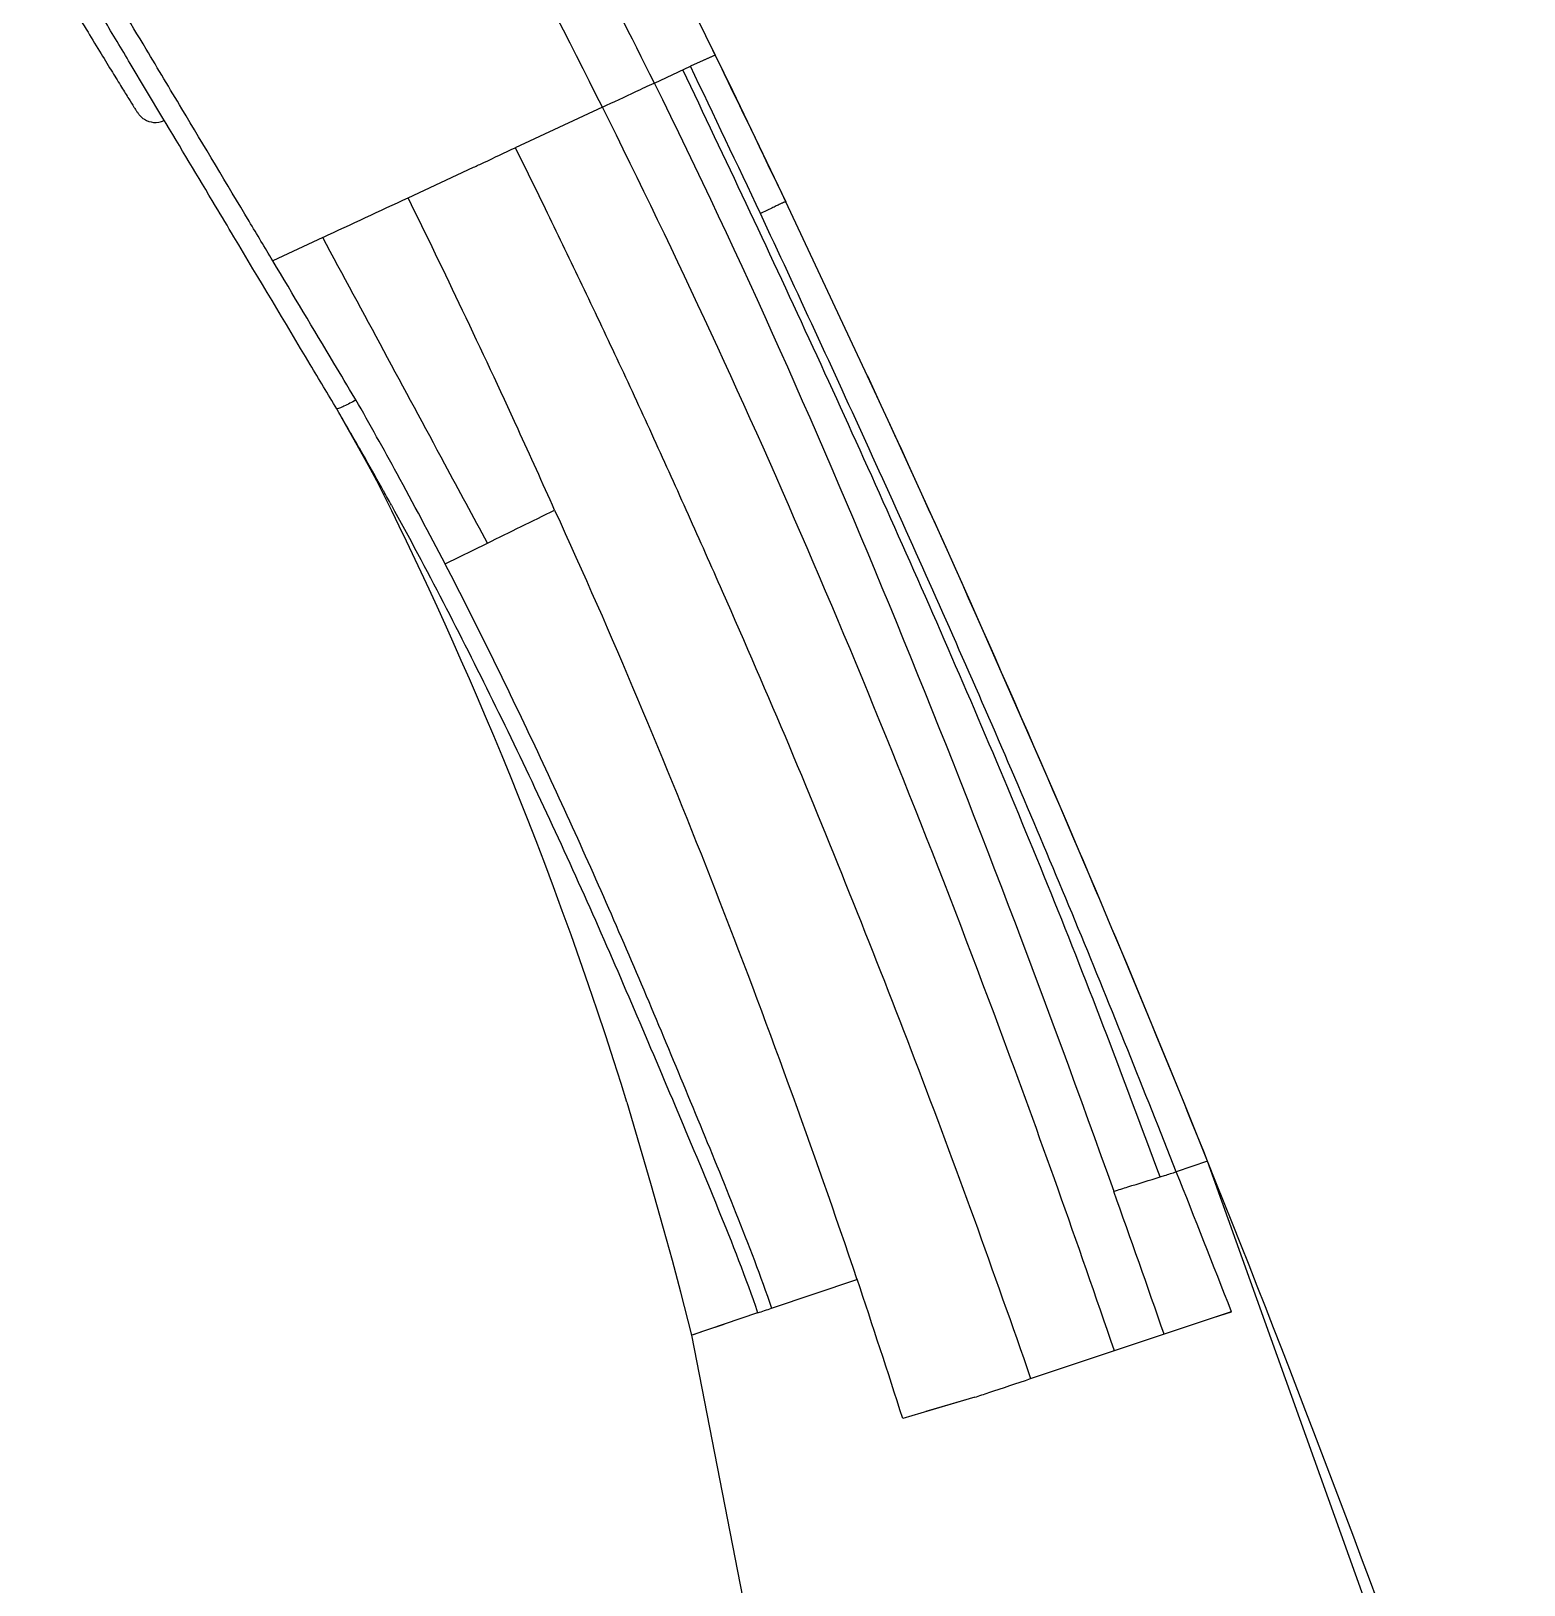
# Model space of a CAD drawing. Extents: x 881 to 2009, y 679 to 1506.
# Drawn here: x 1606.88 to 1642.89, y 1260.7 to 1298.18 of the extents above; entities that cross this region are included whole.
import ezdxf

# ---------------------------------------------------------------- set-up
doc = ezdxf.new("R2010")
doc.units = 0
doc.header["$LTSCALE"] = 10
doc.header["$MEASUREMENT"] = 0
doc.layers.add('1_1', color=7, linetype='CONTINUOUS')

msp = doc.modelspace()

# ---------------------------------------------------------------- linework, layer by layer
at = {"layer": '1_1', "color": 7, "linetype": 'Continuous'}
for p, q in [((1610.058, 1296.081), (1609.272, 1297.394)), ((1623.383, 1297.598), (1623.383, 1297.598)), ((1627.06, 1289.855), (1625.085, 1294.06)), ((1627.611, 1288.662), (1627.06, 1289.855)), ((1628.238, 1287.293), (1627.611, 1288.662)), ((1628.878, 1285.88), (1628.238, 1287.293)), ((1629.531, 1284.425), (1628.878, 1285.88)), ((1630.196, 1282.928), (1629.531, 1284.425)), ((1621.252, 1272.344), (1621.11, 1272.8)), ((1635.261, 1270.922), (1634.74, 1272.21)), ((1635.261, 1270.922), (1635.261, 1270.922)), ((1622.82, 1266.728), (1622.552, 1267.763)), ((1622.82, 1266.728), (1622.82, 1266.728))]:
    msp.add_line(p, q, dxfattribs=at)
at = {"layer": '1_1', "color": 9, "linetype": 'Continuous'}
for p, q in [((1623.383, 1297.598), (1622.787, 1297.328)), ((1623.383, 1297.598), (1623.383, 1297.598)), ((1621.914, 1296.924), (1622.787, 1297.328)), ((1620.66, 1296.342), (1618.556, 1295.362)), ((1615.972, 1294.158), (1617.549, 1294.893)), ((1613.914, 1293.2), (1612.708, 1292.639)), ((1614.714, 1289.281), (1614.688, 1289.325)), ((1616.865, 1285.327), (1617.888, 1285.829)), ((1635.261, 1270.921), (1634.505, 1270.669)), ((1635.261, 1270.921), (1635.161, 1270.889)), ((1635.261, 1270.922), (1635.261, 1270.922)), ((1624.742, 1267.379), (1626.801, 1268.073)), ((1624.405, 1267.264), (1622.821, 1266.725)), ((1630.99, 1265.679), (1635.836, 1267.294)), ((1635.378, 1267.142), (1635.836, 1267.293)), ((1622.85, 1266.736), (1622.82, 1266.728)), ((1622.82, 1266.728), (1622.82, 1266.728)), ((1623.101, 1266.823), (1622.85, 1266.736)), ((1623.588, 1266.988), (1623.101, 1266.823)), ((1629.642, 1265.229), (1627.906, 1264.72))]:
    msp.add_line(p, q, dxfattribs=at)
at = {"layer": '1_1', "color": 7, "linetype": 'Continuous'}
for points in [[(1616.532, 1311.173), (1618.706, 1306.968), (1621.772, 1300.88), (1623.383, 1297.598)], [(1623.383, 1297.598), (1623.798, 1296.743), (1624.532, 1295.218), (1625.085, 1294.06)], [(1615.263, 1287.256), (1615.021, 1287.702), (1614.788, 1288.122), (1614.571, 1288.508), (1614.395, 1288.817), (1614.301, 1288.979), (1614.252, 1289.064)], [(1615.937, 1285.872), (1615.76, 1286.24), (1615.581, 1286.608), (1615.399, 1286.973), (1615.216, 1287.334), (1615.111, 1287.536)], [(1621.11, 1272.8), (1620.936, 1273.346), (1620.742, 1273.943), (1620.535, 1274.564), (1620.326, 1275.178), (1620.116, 1275.782), (1619.905, 1276.378), (1619.694, 1276.963), (1619.482, 1277.537), (1619.272, 1278.098), (1619.062, 1278.646), (1618.854, 1279.181), (1618.648, 1279.701), (1618.444, 1280.207), (1618.242, 1280.7), (1618.042, 1281.18), (1617.845, 1281.647), (1617.649, 1282.103), (1617.454, 1282.553), (1617.258, 1282.999), (1617.061, 1283.439), (1616.866, 1283.873), (1616.672, 1284.3), (1616.479, 1284.718), (1616.29, 1285.125), (1615.937, 1285.872)], [(1634.74, 1272.21), (1634.38, 1273.095), (1634.021, 1273.969), (1633.664, 1274.834), (1633.308, 1275.689), (1632.954, 1276.533), (1632.601, 1277.368), (1632.251, 1278.193), (1631.903, 1279.007), (1631.556, 1279.812), (1631.213, 1280.606), (1630.871, 1281.39), (1630.196, 1282.928)], [(1622.552, 1267.763), (1622.349, 1268.524), (1622.135, 1269.303), (1621.831, 1270.383), (1621.255, 1272.335)], [(1661.861, 1172.709), (1655.163, 1207.696), (1646.351, 1239.963), (1635.261, 1270.922)], [(1628.759, 1224.71), (1627.782, 1235.774), (1626.09, 1249.939), (1622.82, 1266.728)]]:
    msp.add_lwpolyline(points, dxfattribs=at)
at = {"layer": '1_1', "color": 9, "linetype": 'Continuous'}
for points in [[(1623.383, 1297.598), (1623.329, 1297.576), (1622.787, 1297.328)], [(1629.642, 1265.229), (1629.039, 1265.052), (1628.46, 1264.882)]]:
    msp.add_lwpolyline(points, dxfattribs=at)
for centre, radius, start, end in [((1498.124, 1235.646), 136.744, 26.35047, 30.99315), ((1180.559, 1082.269), 492.402, 25.93197, 26.42693), ((1200.318, 1091.865), 470.436, 25.45511, 25.93329), ((1238.861, 1113), 425.882, 25.11743, 25.64618), ((1253.75, 1116.716), 411.507, 23.13494, 24.88165), ((1547.103, 1249.504), 77.936, 30.29319, 30.45519), ((1540.807, 1245.835), 85.223, 29.53924, 30.28809), ((1530.541, 1239.99), 97.036, 29.03236, 29.55357), ((1527.886, 1238.512), 100.075, 28.81437, 29.03405), ((1288.401, 1131.597), 373.795, 21.88399, 23.12416), ((1231.69, 1108.83), 434.906, 19.60498, 21.88256), ((1183.635, 1091.013), 485.345, 21.29723, 21.7256), ((1261.133, 1137.408), 394.862, 19.12124, 19.65091), ((1399.481, 1191.65), 239.827, 17.73869, 18.58229), ((1597.696, 1347.224), 84.302, 288.47082, 288.71274)]:
    msp.add_arc(centre, radius, start, end, dxfattribs=at)
at = {"layer": '1_1', "color": 7, "linetype": 'Continuous'}
for centre, radius, start, end in [((1523.033, 1236.889), 105.596, 28.63927, 29.74854), ((1518.677, 1234.518), 110.555, 27.35993, 28.63584)]:
    msp.add_arc(centre, radius, start, end, dxfattribs=at)
at = {"layer": '1_1', "color": 9, "linetype": 'Continuous'}
for points, knots in [([(1621.914, 1296.924), (1620.793, 1299.187), (1619.109, 1302.392), (1616.825, 1306.39), (1615.753, 1308.171), (1615.242, 1309.014)], [0, 0, 0, 0, 0.548532, 0.785871, 1, 1, 1, 1]), ([(1610.515, 1296.306), (1610.228, 1296.785), (1609.158, 1298.572), (1608.087, 1300.359), (1607.303, 1301.666)], [0, 0, 0, 0, 0.268202, 1, 1, 1, 1]), ([(1634.114, 1270.543), (1633.691, 1271.689), (1632.835, 1273.978), (1631.049, 1278.524), (1628.665, 1284.123), (1626.171, 1289.649), (1624.139, 1294.01), (1623.112, 1296.168), (1622.6, 1297.242)], [0, 0, 0, 0, 0.125973, 0.252048, 0.503738, 0.753566, 0.877305, 1, 1, 1, 1]), ([(1620.66, 1296.342), (1620.93, 1296.466), (1621.348, 1296.659), (1621.762, 1296.86), (1621.912, 1296.923)], [0, 0, 0, 0, 0.647399, 1, 1, 1, 1]), ([(1621.912, 1296.926), (1624.017, 1292.673), (1627.928, 1283.841), (1631.348, 1274.814), (1632.998, 1270.196)], [0, 0, 0, 0, 0.491767, 1, 1, 1, 1]), ([(1612.708, 1292.639), (1612.519, 1292.956), (1611.788, 1294.178), (1611.056, 1295.401), (1610.515, 1296.306)], [0, 0, 0, 0, 0.259439, 1, 1, 1, 1]), ([(1633.011, 1266.353), (1632.122, 1268.957), (1628.501, 1279.147), (1624.273, 1289.133), (1620.66, 1296.342)], [0, 0, 0, 0, 0.254461, 1, 1, 1, 1]), ([(1617.549, 1294.893), (1617.633, 1294.93), (1617.971, 1295.082), (1618.301, 1295.251), (1618.556, 1295.362)], [0, 0, 0, 0, 0.249918, 1, 1, 1, 1]), ([(1618.556, 1295.362), (1618.839, 1294.807), (1619.392, 1293.668), (1620.226, 1291.936), (1621.068, 1290.162), (1621.902, 1288.352), (1622.73, 1286.518), (1623.829, 1284.049), (1625.181, 1280.938), (1626.719, 1277.161), (1628.211, 1273.361), (1629.638, 1269.533), (1630.545, 1266.965), (1630.991, 1265.679)], [0, 0, 0, 0, 0.058071, 0.117915, 0.179044, 0.24102, 0.303573, 0.366467, 0.49279, 0.619501, 0.746334, 0.873171, 1, 1, 1, 1]), ([(1619.509, 1286.625), (1619.217, 1287.278), (1618.491, 1288.888), (1617.314, 1291.4), (1616.419, 1293.255), (1615.972, 1294.158)], [0, 0, 0, 0, 0.257742, 0.636641, 1, 1, 1, 1]), ([(1625.085, 1294.06), (1625.082, 1294.061), (1625.071, 1294.056), (1625.046, 1294.047), (1625.002, 1294.027), (1624.936, 1293.998), (1624.849, 1293.957), (1624.692, 1293.882), (1624.565, 1293.818), (1624.472, 1293.777)], [0, 0, 0, 0, 0.012586, 0.049191, 0.119877, 0.22685, 0.369261, 0.546226, 1, 1, 1, 1]), ([(1634.505, 1270.669), (1634.115, 1271.649), (1633.337, 1273.609), (1631.752, 1277.514), (1629.687, 1282.351), (1627.114, 1288.092), (1625.357, 1291.889), (1624.471, 1293.777)], [0, 0, 0, 0, 0.125532, 0.251033, 0.501789, 0.751745, 1, 1, 1, 1]), ([(1617.888, 1285.829), (1617.546, 1286.463), (1616.222, 1288.921), (1614.897, 1291.377), (1613.913, 1293.2)], [0, 0, 0, 0, 0.25801, 1, 1, 1, 1]), ([(1614.687, 1289.325), (1614.519, 1289.607), (1613.859, 1290.711), (1613.2, 1291.816), (1612.708, 1292.639)], [0, 0, 0, 0, 0.255233, 1, 1, 1, 1]), ([(1615.57, 1286.746), (1616.421, 1285.197), (1617.64, 1282.834), (1619.177, 1279.631), (1620.294, 1277.195), (1621.368, 1274.735), (1622.414, 1272.26), (1623.459, 1269.784), (1624.118, 1268.115), (1624.405, 1267.265)], [0, 0, 0, 0, 0.247638, 0.372538, 0.497788, 0.623229, 0.74876, 0.874335, 1, 1, 1, 1]), ([(1619.509, 1286.625), (1620.89, 1283.611), (1623.466, 1277.479), (1625.731, 1271.228), (1626.801, 1268.073)], [0, 0, 0, 0, 0.49887, 1, 1, 1, 1]), ([(1616.864, 1285.326), (1617.614, 1283.878), (1619.055, 1280.945), (1620.738, 1277.221), (1622.02, 1274.209), (1622.958, 1271.942), (1623.893, 1269.676), (1624.477, 1268.15), (1624.742, 1267.379)], [0, 0, 0, 0, 0.249418, 0.499823, 0.625031, 0.750165, 0.875176, 1, 1, 1, 1]), ([(1632.998, 1270.196), (1633.112, 1270.232), (1633.483, 1270.35), (1633.856, 1270.463), (1634.114, 1270.543)], [0, 0, 0, 0, 0.306833, 1, 1, 1, 1]), ([(1634.114, 1270.543), (1634.15, 1270.555), (1634.281, 1270.595), (1634.411, 1270.637), (1634.505, 1270.669)], [0, 0, 0, 0, 0.276136, 1, 1, 1, 1]), ([(1629.642, 1265.229), (1629.755, 1265.266), (1630.205, 1265.417), (1630.654, 1265.567), (1630.99, 1265.679)], [0, 0, 0, 0, 0.251466, 1, 1, 1, 1])]:
    msp.add_open_spline(points, degree=3, knots=knots, dxfattribs=at)
at = {"layer": '1_1', "color": 7, "linetype": 'Continuous'}
for points, knots in [([(1609.272, 1297.394), (1609.061, 1297.746), (1608.264, 1299.078), (1607.466, 1300.409), (1606.879, 1301.388)], [0, 0, 0, 0, 0.264347, 1, 1, 1, 1]), ([(1607.886, 1298.756), (1608.008, 1298.555), (1608.236, 1298.178), (1608.555, 1297.653), (1608.825, 1297.21), (1609.047, 1296.848), (1609.22, 1296.568), (1609.334, 1296.385), (1609.403, 1296.277), (1609.445, 1296.215), (1609.504, 1296.132), (1609.624, 1296.027), (1609.839, 1295.953), (1610.011, 1295.985), (1610.091, 1296.022)], [0, 0, 0, 0, 0.190542, 0.355937, 0.495892, 0.610192, 0.69876, 0.761884, 0.784383, 0.802077, 0.822604, 0.866605, 0.928567, 1, 1, 1, 1]), ([(1611.772, 1293.216), (1611.624, 1293.463), (1611.053, 1294.418), (1610.482, 1295.373), (1610.058, 1296.081)], [0, 0, 0, 0, 0.25785, 1, 1, 1, 1]), ([(1614.252, 1289.065), (1614.039, 1289.422), (1613.212, 1290.806), (1612.385, 1292.19), (1611.772, 1293.216)], [0, 0, 0, 0, 0.258393, 1, 1, 1, 1]), ([(1614.716, 1289.277), (1614.619, 1289.227), (1614.489, 1289.158), (1614.337, 1289.09), (1614.282, 1289.069), (1614.262, 1289.065)], [0, 0, 0, 0, 0.651479, 0.877302, 1, 1, 1, 1]), ([(1614.262, 1289.065), (1614.259, 1289.065), (1614.258, 1289.063), (1614.252, 1289.064), (1614.252, 1289.065)], [0, 0, 0, 0, 0.792502, 1, 1, 1, 1])]:
    msp.add_open_spline(points, degree=3, knots=knots, dxfattribs=at)
at = {"layer": '1_1', "color": 9, "linetype": 'Continuous'}
for points in [[(1613.914, 1293.2), (1614.6, 1293.52), (1615.286, 1293.84), (1615.972, 1294.158)], [(1617.888, 1285.829), (1618.428, 1286.095), (1618.969, 1286.36), (1619.509, 1286.625)]]:
    msp.add_open_spline(points, degree=3, dxfattribs=at)

doc.saveas('drawing.dxf')
